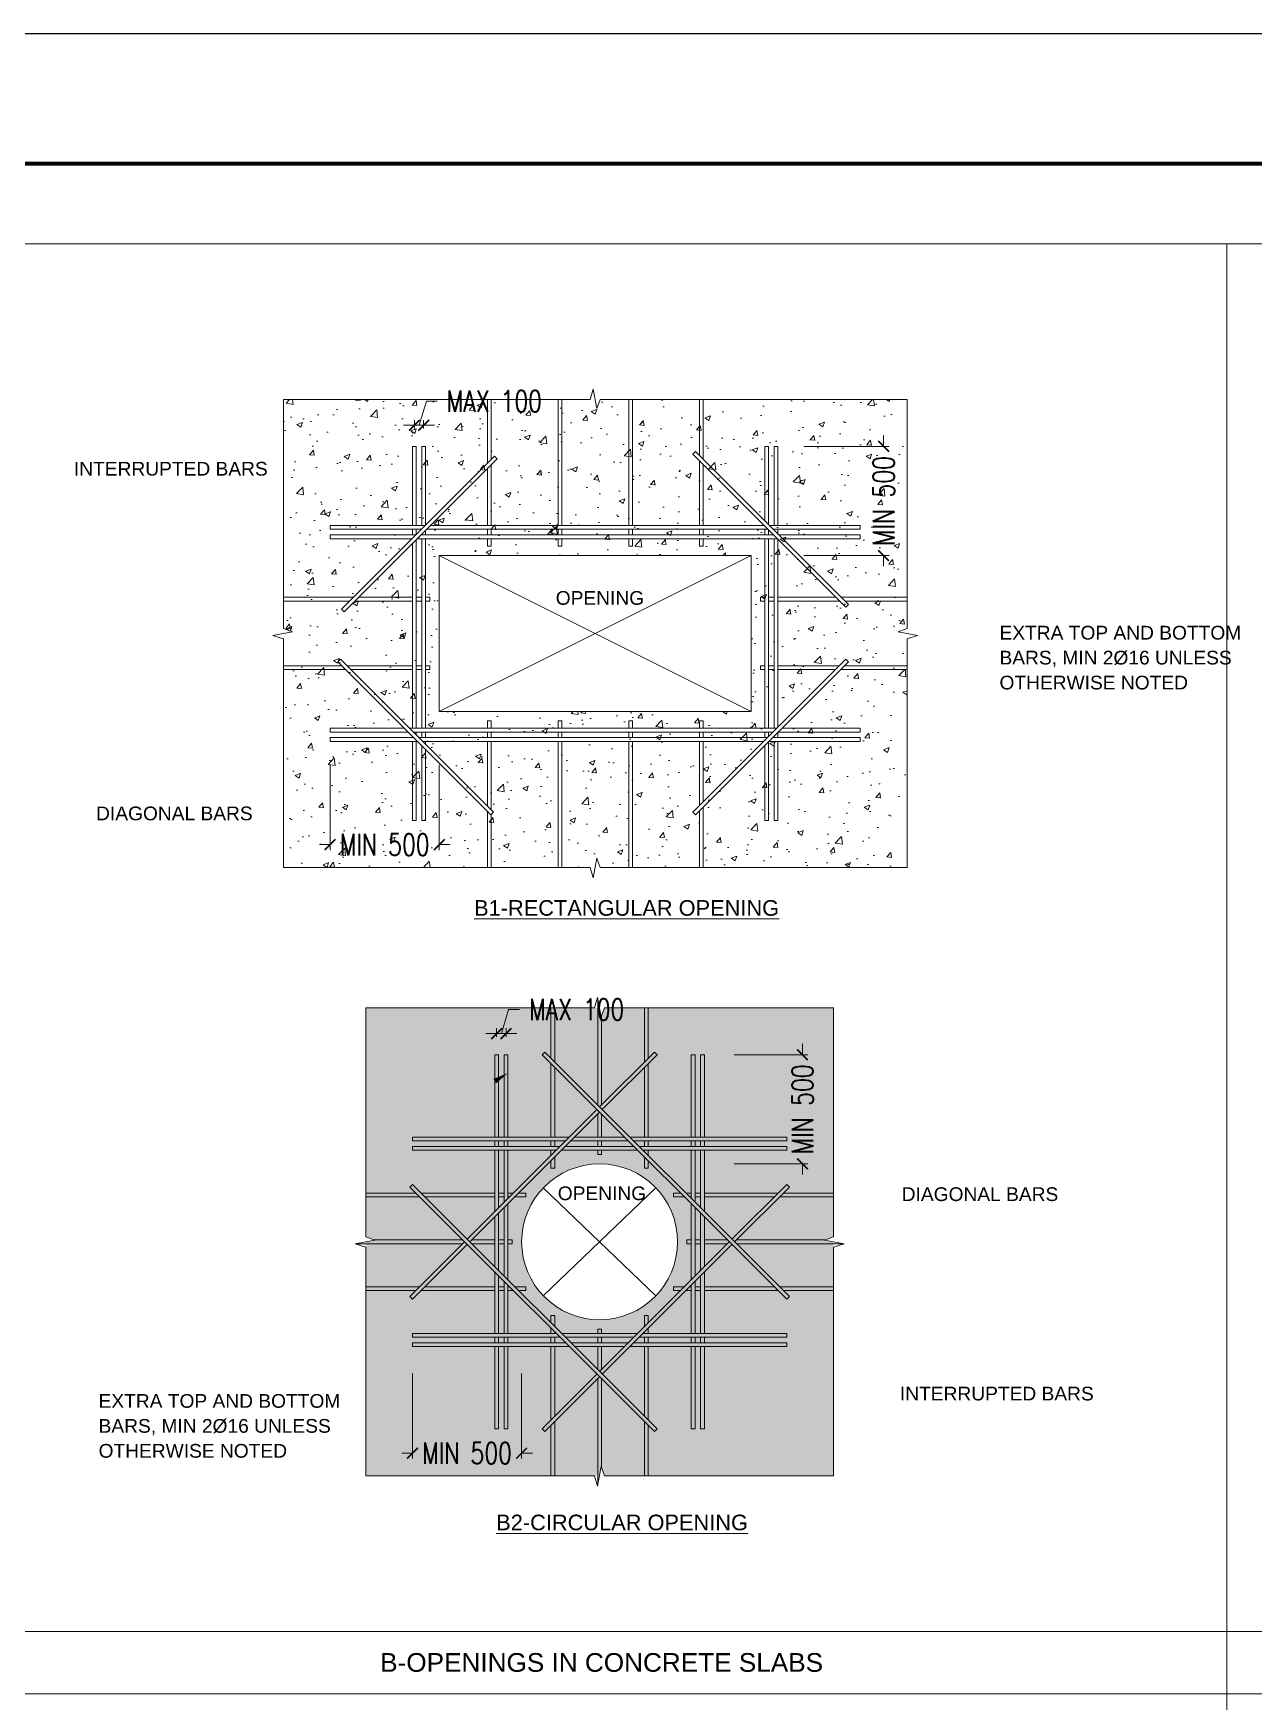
# Model space of a CAD drawing. Extents: x 166525 to 167198, y 178739 to 179747.
# Drawn here: x 167061.02 to 167072.35, y 179466.26 to 179481.76 of the extents above; entities that cross this region are included whole.
import ezdxf
from ezdxf.enums import TextEntityAlignment as Align

# ---------------------------------------------------------------- set-up
doc = ezdxf.new("R2010")
doc.units = 0
doc.header["$MEASUREMENT"] = 0
doc.layers.get('0').update_dxf_attribs({"linetype": 'CONTINUOUS'})
doc.layers.get('DEFPOINTS').update_dxf_attribs({"linetype": 'CONTINUOUS'})
doc.layers.add('BEAM', color=6, linetype='CONTINUOUS', lineweight=13)
for name, color, linetype in [('COVER', 7, 'CONTINUOUS'), ('MHATCH', 8, 'CONTINUOUS'), ('S-G-TEXT SUB TITLE', 2, 'CONTINUOUS')]:
    doc.layers.add(name, color=color, linetype=linetype)
doc.styles.add('ARIAL', font='arial.ttf')
doc.styles.add('DIM', font='simplex.shx', dxfattribs={"width": 0.75})
doc.dimstyles.new('MUTASIM', dxfattribs={"dimscale": 0.9995, "dimtxt": 0.2, "dimasz": 0.1, "dimexe": 0.05, "dimexo": 0.12, "dimgap": 0.05, "dimtad": 0, "dimzin": 0, "dimdsep": 46, "dimtxsty": 'DIM', "dimblk": 'ARCHTICK', "dimcen": 0.09, "dimclrd": 35, "dimclre": 33, "dimclrt": 256, "dimazin": 0, "dimtfac": 1, "dimtofl": 0, "dimtmove": 1, "dimatfit": 3, "dimfxl": 0.18, "dimtolj": 1, "dimtzin": 0, "dimlwd": 13, "dimlwe": 9, "dimarcsym": 0})

# ---------------------------------------------------------------- blocks, each defined once
blk = doc.blocks.new('_ARCHTICK')
at = {"color": 0, "linetype": 'ByBlock', "const_width": 0.15}
blk.add_lwpolyline([(-0.5, -0.5), (0.5, 0.5)], dxfattribs=at)
blk = doc.blocks.new('*D1361')
at = {"layer": 'BEAM', "color": 33, "lineweight": 9, "transparency": 16777216}
for p, q in [((167068.174, 179477.918), (167068.964, 179477.918)), ((167068.174, 179476.904), (167068.964, 179476.904))]:
    blk.add_line(p, q, dxfattribs=at)
at = {"layer": 'BEAM', "color": 35, "lineweight": 13, "transparency": 16777216}
for p, q in [((167068.914, 179477.918), (167068.914, 179478.018)), ((167068.914, 179476.904), (167068.914, 179476.804))]:
    blk.add_line(p, q, dxfattribs=at)
at = {"layer": 'DEFPOINTS', "color": 0, "transparency": 16777216}
for p in [(167068.054, 179477.918), (167068.914, 179477.918), (167068.054, 179476.904)]:
    blk.add_point(p, dxfattribs=at)
at = {"layer": 'BEAM', "color": 35, "lineweight": 13, "transparency": 16777216, "xscale": 0.09995000000000001, "yscale": 0.09995000000000001, "zscale": 0.09995000000000001}
for p, rotation in [((167068.914, 179477.918), 270), ((167068.914, 179476.904), 90)]:
    blk.add_blockref('_ARCHTICK', p, dxfattribs=dict(at, rotation=rotation))
at = {"layer": 'BEAM', "transparency": 16777216, "insert": (167068.914, 179477.411), "char_height": 0.1999, "attachment_point": 5, "rotation": 90, "style": 'DIM'}
blk.add_mtext('\\A1;MIN 500', dxfattribs=at)
blk = doc.blocks.new('*D1362')
at = {"layer": 'BEAM', "color": 33, "lineweight": 9, "transparency": 16777216}
for p, q in [((167063.772, 179474.959), (167063.772, 179474.168)), ((167064.786, 179474.959), (167064.786, 179474.168))]:
    blk.add_line(p, q, dxfattribs=at)
at = {"layer": 'BEAM', "color": 35, "lineweight": 13, "transparency": 16777216}
for p, q in [((167063.772, 179474.218), (167063.672, 179474.218)), ((167064.786, 179474.218), (167064.886, 179474.218))]:
    blk.add_line(p, q, dxfattribs=at)
at = {"layer": 'DEFPOINTS', "color": 0, "transparency": 16777216}
for p in [(167063.772, 179475.078), (167064.786, 179475.078), (167064.786, 179474.218)]:
    blk.add_point(p, dxfattribs=at)
at = {"layer": 'BEAM', "color": 35, "lineweight": 13, "transparency": 16777216, "xscale": 0.09995000000000001, "yscale": 0.09995000000000001, "zscale": 0.09995000000000001}
blk.add_blockref('_ARCHTICK', (167063.772, 179474.218), dxfattribs=at)
at = {"layer": 'BEAM', "color": 35, "lineweight": 13, "transparency": 16777216, "xscale": 0.09995000000000001, "yscale": 0.09995000000000001, "zscale": 0.09995000000000001, "rotation": 180}
blk.add_blockref('_ARCHTICK', (167064.786, 179474.218), dxfattribs=at)
at = {"layer": 'BEAM', "transparency": 16777216, "insert": (167064.279, 179474.218), "char_height": 0.1999, "attachment_point": 5, "style": 'DIM'}
blk.add_mtext('\\A1;MIN 500', dxfattribs=at)
blk = doc.blocks.new('*D1363')
at = {"layer": 'BEAM', "color": 35, "lineweight": 13, "transparency": 16777216}
for p, q in [((167064.598, 179478.114), (167064.666, 179478.338)), ((167064.666, 179478.338), (167064.765, 179478.338)), ((167064.555, 179478.114), (167064.455, 179478.114)), ((167064.641, 179478.114), (167064.555, 179478.114)), ((167064.641, 179478.114), (167064.741, 179478.114))]:
    blk.add_line(p, q, dxfattribs=at)
at = {"layer": 'BEAM', "color": 33, "lineweight": 9, "transparency": 16777216}
for p, q in [((167064.555, 179478.085), (167064.555, 179478.163)), ((167064.641, 179478.085), (167064.641, 179478.163))]:
    blk.add_line(p, q, dxfattribs=at)
at = {"layer": 'DEFPOINTS', "color": 0, "transparency": 16777216}
for p in [(167064.555, 179478.114), (167064.555, 179477.965), (167064.641, 179477.965)]:
    blk.add_point(p, dxfattribs=at)
at = {"layer": 'BEAM', "color": 35, "lineweight": 13, "transparency": 16777216, "xscale": 0.09995000000000001, "yscale": 0.09995000000000001, "zscale": 0.09995000000000001}
blk.add_blockref('_ARCHTICK', (167064.555, 179478.114), dxfattribs=at)
at = {"layer": 'BEAM', "color": 35, "lineweight": 13, "transparency": 16777216, "xscale": 0.09995000000000001, "yscale": 0.09995000000000001, "zscale": 0.09995000000000001, "rotation": 180}
blk.add_blockref('_ARCHTICK', (167064.641, 179478.114), dxfattribs=at)
at = {"layer": 'BEAM', "transparency": 16777216, "insert": (167065.297, 179478.338), "char_height": 0.1999, "attachment_point": 5, "style": 'DIM'}
blk.add_mtext('\\A1;MAX 100', dxfattribs=at)
blk = doc.blocks.new('*D1364')
at = {"layer": 'BEAM', "color": 35, "lineweight": 13, "transparency": 16777216}
for p, q in [((167068.16, 179472.266), (167068.16, 179472.366)), ((167068.16, 179471.252), (167068.16, 179471.152))]:
    blk.add_line(p, q, dxfattribs=at)
at = {"layer": 'BEAM', "color": 33, "lineweight": 9, "transparency": 16777216}
for p, q in [((167067.526, 179472.266), (167068.21, 179472.266)), ((167067.526, 179471.252), (167068.21, 179471.252))]:
    blk.add_line(p, q, dxfattribs=at)
at = {"layer": 'DEFPOINTS', "color": 0, "transparency": 16777216}
for p in [(167067.406, 179472.266), (167068.16, 179472.266), (167067.406, 179471.252)]:
    blk.add_point(p, dxfattribs=at)
at = {"layer": 'BEAM', "color": 35, "lineweight": 13, "transparency": 16777216, "xscale": 0.09995000000000001, "yscale": 0.09995000000000001, "zscale": 0.09995000000000001}
for p, rotation in [((167068.16, 179472.266), 270), ((167068.16, 179471.252), 90)]:
    blk.add_blockref('_ARCHTICK', p, dxfattribs=dict(at, rotation=rotation))
at = {"layer": 'BEAM', "transparency": 16777216, "insert": (167068.16, 179471.759), "char_height": 0.1999, "attachment_point": 5, "rotation": 90, "style": 'DIM'}
blk.add_mtext('\\A1;MIN 500', dxfattribs=at)
blk = doc.blocks.new('*D1365')
at = {"layer": 'BEAM', "color": 33, "lineweight": 9, "transparency": 16777216}
for p, q in [((167064.537, 179469.304), (167064.537, 179468.514)), ((167065.551, 179469.304), (167065.551, 179468.514))]:
    blk.add_line(p, q, dxfattribs=at)
at = {"layer": 'BEAM', "color": 35, "lineweight": 13, "transparency": 16777216}
for p, q in [((167064.537, 179468.564), (167064.437, 179468.564)), ((167065.551, 179468.564), (167065.651, 179468.564))]:
    blk.add_line(p, q, dxfattribs=at)
at = {"layer": 'DEFPOINTS', "color": 0, "transparency": 16777216}
for p in [(167064.537, 179469.424), (167065.551, 179469.424), (167065.551, 179468.564)]:
    blk.add_point(p, dxfattribs=at)
at = {"layer": 'BEAM', "color": 35, "lineweight": 13, "transparency": 16777216, "xscale": 0.09995000000000001, "yscale": 0.09995000000000001, "zscale": 0.09995000000000001}
blk.add_blockref('_ARCHTICK', (167064.537, 179468.564), dxfattribs=at)
at = {"layer": 'BEAM', "color": 35, "lineweight": 13, "transparency": 16777216, "xscale": 0.09995000000000001, "yscale": 0.09995000000000001, "zscale": 0.09995000000000001, "rotation": 180}
blk.add_blockref('_ARCHTICK', (167065.551, 179468.564), dxfattribs=at)
at = {"layer": 'BEAM', "transparency": 16777216, "insert": (167065.044, 179468.564), "char_height": 0.1999, "attachment_point": 5, "style": 'DIM'}
blk.add_mtext('\\A1;MIN 500', dxfattribs=at)
blk = doc.blocks.new('*D1366')
at = {"layer": 'BEAM', "color": 35, "lineweight": 13, "transparency": 16777216}
for p, q in [((167065.363, 179472.462), (167065.43, 179472.687)), ((167065.43, 179472.687), (167065.53, 179472.687)), ((167065.319, 179472.462), (167065.219, 179472.462)), ((167065.406, 179472.462), (167065.319, 179472.462)), ((167065.406, 179472.462), (167065.506, 179472.462))]:
    blk.add_line(p, q, dxfattribs=at)
at = {"layer": 'BEAM', "color": 33, "lineweight": 9, "transparency": 16777216}
for p, q in [((167065.319, 179472.433), (167065.319, 179472.512)), ((167065.406, 179472.433), (167065.406, 179472.512))]:
    blk.add_line(p, q, dxfattribs=at)
at = {"layer": 'DEFPOINTS', "color": 0, "transparency": 16777216}
for p in [(167065.319, 179472.462), (167065.319, 179472.313), (167065.406, 179472.313)]:
    blk.add_point(p, dxfattribs=at)
at = {"layer": 'BEAM', "color": 35, "lineweight": 13, "transparency": 16777216, "xscale": 0.09995000000000001, "yscale": 0.09995000000000001, "zscale": 0.09995000000000001}
blk.add_blockref('_ARCHTICK', (167065.319, 179472.462), dxfattribs=at)
at = {"layer": 'BEAM', "color": 35, "lineweight": 13, "transparency": 16777216, "xscale": 0.09995000000000001, "yscale": 0.09995000000000001, "zscale": 0.09995000000000001, "rotation": 180}
blk.add_blockref('_ARCHTICK', (167065.406, 179472.462), dxfattribs=at)
at = {"layer": 'BEAM', "transparency": 16777216, "insert": (167066.062, 179472.687), "char_height": 0.1999, "attachment_point": 5, "style": 'DIM'}
blk.add_mtext('\\A1;MAX 100', dxfattribs=at)
blk = doc.blocks.new('SUBTITLE')
at = {"lineweight": 0}
for tag, p in [('%%USUBTITLE', (13935941.075, 8347529.818)), ('20', (13935941.075, 8347529.418))]:
    blk.add_attdef(tag, p, '', height=0.2, dxfattribs=at)

msp = doc.modelspace()

# ---------------------------------------------------------------- hatches: boundary and pattern name
at = {"layer": 'BEAM'}
h = msp.add_hatch(dxfattribs=at)
h.set_pattern_fill('AR-CONC', color=0, scale=0.002897, style=0)
h.set_pattern_definition([(50, (166948.31666, 179505.89545), (0.527809, -0.0461773), [0.05519, -0.6070894]), (355, (166948.31666, 179505.89545), (-0.1021023, 0.553512), [0.044152, -0.4856715]), (100.451, (166948.36065, 179505.8916), (0.4257086, 0.5073323), [0.0469042, -0.5159463]), (46.1842, (166948.31666, 179506.0426), (0.7853458, -0.1218012), [0.082785, -0.910634]), (96.6356, (166948.3821, 179506.0325), (0.687786, 0.716819), [0.0703563, -0.7739195]), (351.184, (166948.3167, 179506.0426), (0.687787, 0.716818), [0.066228, -0.7285073]), (21, (166948.39025, 179506.00583), (0.439245, -0.2962745), [0.05519, -0.6070894]), (326, (166948.39025, 179506.00583), (0.1790473, 0.5336128), [0.044152, -0.4856715]), (71.4514, (166948.42685, 179505.98114), (0.618291, 0.2373395), [0.0469042, -0.5159463]), (37.5, (166948.31666, 179505.89545), (0.00894802, 0.24496525), [0, -0.4797846, 0, -0.4930302, 0, -0.4875112]), (7.5, (166948.31666, 179505.89545), (0.1935839, 0.29023415), [0, -0.2811008, 0, -0.4687466, 0, -0.18580615]), (327.5, (166948.15256, 179505.89545), (0.39282087, -0.0165968), [0, -0.1839665, 0, -0.5739754, 0, -0.76162126]), (317.5, (166948.07898, 179505.89545), (0.4291465, 0.0736633), [0, -0.2391564, 0, -0.3811786, 0, -0.5408615])])
h.paths.add_polyline_path([(167069.13201, 179476.17947), (167069.04797, 179476.19535), (167069.13201, 179476.22516), (167069.13201, 179478.35269), (167066.28047, 179478.35269), (167066.25066, 179478.26864), (167066.23479, 179478.35269), (167063.33779, 179478.35269), (167063.33779, 179476.22516), (167063.42184, 179476.19535), (167063.33779, 179476.17947), (167063.33779, 179474.00703), (167066.23479, 179474.00703), (167066.25066, 179474.09107), (167066.28047, 179474.00703), (167069.13201, 179474.00703)])
h.paths.add_polyline_path([(167067.68346, 179475.45558), (167064.78635, 179475.45558), (167064.78635, 179476.90414), (167067.68346, 179476.90414)], flags=16)
h.paths.add_polyline_path([(167065.83497, 179476.41101), (167066.72219, 179476.41101), (167066.72219, 179476.60887), (167065.83497, 179476.60887)], flags=8)
h = msp.add_hatch(dxfattribs=at)
h.set_pattern_fill('AR-CONC', color=0, scale=0.002897, style=0)
h.set_pattern_definition([(50, (166937.93836, 179500.2437), (0.527809, -0.0461773), [0.05519, -0.6070894]), (355, (166937.93836, 179500.2437), (-0.1021023, 0.5535121), [0.044152, -0.4856715]), (100.451, (166937.98234, 179500.23987), (0.4257086, 0.5073323), [0.0469042, -0.5159463]), (46.1842, (166937.93836, 179500.3909), (0.7853458, -0.1218012), [0.082785, -0.910634]), (96.6356, (166938.0038, 179500.38074), (0.687786, 0.716819), [0.0703563, -0.7739195]), (351.184, (166937.93836, 179500.3909), (0.6877873, 0.716818), [0.066228, -0.7285073]), (21, (166938.01194, 179500.3541), (0.439245, -0.2962745), [0.05519, -0.6070894]), (326, (166938.01194, 179500.3541), (0.1790473, 0.5336128), [0.044152, -0.4856715]), (71.4514, (166938.04855, 179500.3294), (0.618291, 0.2373395), [0.0469042, -0.5159463]), (37.5, (166937.93836, 179500.24372), (0.00894802, 0.24496525), [0, -0.4797846, 0, -0.4930302, 0, -0.4875112]), (7.5, (166937.93836, 179500.24372), (0.1935839, 0.29023415), [0, -0.2811008, 0, -0.4687466, 0, -0.18580615]), (327.5, (166937.77426, 179500.24372), (0.39282087, -0.0165968), [0, -0.1839665, 0, -0.57397544, 0, -0.76162126]), (317.5, (166937.70067, 179500.24372), (0.4291465, 0.07366334), [0, -0.2391564, 0, -0.3811786, 0, -0.5408615])])
h.paths.add_polyline_path([(167064.10255, 179472.70096), (167064.10255, 179470.57343), (167064.1866, 179470.54361), (167064.10255, 179470.52774), (167064.10255, 179468.35529), (167066.27527, 179468.35529), (167066.29114, 179468.43934), (167066.32096, 179468.35529), (167068.44822, 179468.35529), (167068.44822, 179470.52774), (167068.36417, 179470.54361), (167068.44822, 179470.57343), (167068.44822, 179472.70096), (167066.32096, 179472.70096), (167066.29114, 179472.61691), (167066.27527, 179472.70096)])
h.paths.add_polyline_path([(167066.99966, 179470.52813, -1), (167065.55111, 179470.52813, -1)], flags=16)
h.paths.add_polyline_path([(167071.41888, 179465.62126), (167071.41888, 179477.89754), (167075.27494, 179477.89754), (167075.27494, 179465.62126)], flags=9)
h.paths.add_polyline_path([(167058.90597, 179465.30558), (167071.18226, 179465.30558), (167071.18226, 179461.44952), (167058.90597, 179461.44952)], flags=9)
h.paths.add_polyline_path([(167058.72198, 179476.98795), (167072.00361, 179476.98795), (167072.00361, 179473.13189), (167058.72198, 179473.13189)], flags=9)
h.paths.add_polyline_path([(167065.8536, 179470.87995), (167066.74082, 179470.87995), (167066.74082, 179471.07782), (167065.8536, 179471.07782)], flags=8)

# ---------------------------------------------------------------- linework, layer by layer
at = {"layer": 'BEAM', "color": 0}
for p, q in [((167072.10289, 179479.79994), (167072.10289, 179441.5798)), ((167064.78635, 179476.90414), (167067.68346, 179475.45558)), ((167067.68346, 179476.90414), (167064.78635, 179475.45558)), ((167066.258, 179471.79923), (167066.258, 179472.79236)), ((167065.82344, 179472.2338), (167065.82344, 179472.70096)), ((167065.8582, 179472.19903), (167065.8582, 179472.70096)), ((167066.29277, 179471.79923), (167066.29277, 179472.62149)), ((167066.69257, 179472.19903), (167066.69257, 179472.70096)), ((167066.72734, 179472.2338), (167066.72734, 179472.70096)), ((167065.82344, 179471.50156), (167065.82344, 179472.18463)), ((167065.8582, 179471.50156), (167065.8582, 179472.14987)), ((167066.69257, 179471.50156), (167066.69257, 179472.14987)), ((167066.72734, 179471.50156), (167066.72734, 179472.18463)), ((167066.2508, 179471.75727), (167065.04625, 179470.55271)), ((167066.27539, 179471.73268), (167065.07083, 179470.52813)), ((167066.258, 179471.50156), (167066.258, 179471.7153)), ((167066.29277, 179471.50156), (167066.29277, 179471.7153)), ((167065.30196, 179471.46679), (167065.30196, 179471.41464)), ((167065.30196, 179471.37988), (167065.30196, 179470.80842)), ((167065.33672, 179471.46679), (167065.33672, 179471.41464)), ((167065.33672, 179471.37988), (167065.33672, 179470.84319)), ((167065.38887, 179471.46679), (167065.38887, 179471.41464)), ((167065.38887, 179471.37988), (167065.38887, 179470.89533)), ((167065.42364, 179471.46679), (167065.42364, 179471.41464)), ((167065.42364, 179471.37988), (167065.42364, 179470.9301)), ((167065.82344, 179471.41464), (167065.82344, 179471.46679)), ((167065.82344, 179471.3299), (167065.82344, 179471.37988)), ((167065.8582, 179471.41464), (167065.8582, 179471.46679)), ((167065.8582, 179471.36467), (167065.8582, 179471.37988)), ((167066.62819, 179471.37988), (167065.92258, 179471.37988)), ((167066.59343, 179471.41464), (167065.95735, 179471.41464)), ((167066.54128, 179471.46679), (167066.00949, 179471.46679)), ((167066.50651, 179471.50156), (167066.04426, 179471.50156)), ((167066.258, 179471.41464), (167066.258, 179471.46679)), ((167066.29277, 179471.41464), (167066.29277, 179471.46679)), ((167066.69257, 179471.41464), (167066.69257, 179471.46679)), ((167066.69257, 179471.36467), (167066.69257, 179471.37988)), ((167066.72734, 179471.41464), (167066.72734, 179471.46679)), ((167066.72734, 179471.3299), (167066.72734, 179471.37988)), ((167067.12714, 179471.41464), (167067.12714, 179471.46679)), ((167067.12714, 179470.9301), (167067.12714, 179471.37988)), ((167067.1619, 179471.41464), (167067.1619, 179471.46679)), ((167067.1619, 179470.89533), (167067.1619, 179471.37988)), ((167067.21405, 179471.41464), (167067.21405, 179471.46679)), ((167067.21405, 179470.84319), (167067.21405, 179471.37988)), ((167067.24882, 179471.41464), (167067.24882, 179471.46679)), ((167067.24882, 179470.80842), (167067.24882, 179471.37988)), ((167064.56971, 179470.98008), (167064.10255, 179470.98008)), ((167064.60448, 179470.94531), (167064.10255, 179470.94531)), ((167065.30196, 179470.98008), (167064.61888, 179470.98008)), ((167065.30196, 179470.94531), (167064.65365, 179470.94531)), ((167065.38887, 179470.98008), (167065.33672, 179470.98008)), ((167065.38887, 179470.94531), (167065.33672, 179470.94531)), ((167065.47361, 179470.98008), (167065.42364, 179470.98008)), ((167065.43885, 179470.94531), (167065.42364, 179470.94531)), ((167066.7989, 179470.02761), (167065.75187, 179471.02864)), ((167065.75187, 179470.02761), (167066.7989, 179471.02864)), ((167067.07716, 179470.98008), (167067.12714, 179470.98008)), ((167067.11193, 179470.94531), (167067.12714, 179470.94531)), ((167067.1619, 179470.98008), (167067.21405, 179470.98008)), ((167067.1619, 179470.94531), (167067.21405, 179470.94531)), ((167067.24882, 179470.98008), (167067.93189, 179470.98008)), ((167067.24882, 179470.94531), (167067.89713, 179470.94531)), ((167067.94629, 179470.94531), (167068.44822, 179470.94531)), ((167067.98106, 179470.98008), (167068.44822, 179470.98008)), ((167065.30196, 179470.75926), (167065.30196, 179470.297)), ((167065.33672, 179470.79402), (167065.33672, 179470.26223)), ((167065.38887, 179470.84617), (167065.38887, 179470.21009)), ((167065.42364, 179470.88093), (167065.42364, 179470.17532)), ((167067.12714, 179470.17532), (167067.12714, 179470.88093)), ((167067.1619, 179470.21009), (167067.1619, 179470.84617)), ((167067.21405, 179470.26223), (167067.21405, 179470.79402)), ((167067.24882, 179470.297), (167067.24882, 179470.75926)), ((167065.00428, 179470.51074), (167064.01116, 179470.51074)), ((167065.00428, 179470.54551), (167064.18202, 179470.54551)), ((167065.30196, 179470.54551), (167065.08821, 179470.54551)), ((167065.30196, 179470.51074), (167065.08821, 179470.51074)), ((167065.38887, 179470.54551), (167065.33672, 179470.54551)), ((167065.38887, 179470.51074), (167065.33672, 179470.51074)), ((167066.29997, 179469.29899), (167067.50453, 179470.50354)), ((167067.1619, 179470.54551), (167067.21405, 179470.54551)), ((167067.1619, 179470.51074), (167067.21405, 179470.51074)), ((167067.24882, 179470.54551), (167067.46256, 179470.54551)), ((167067.24882, 179470.51074), (167067.46256, 179470.51074)), ((167067.54649, 179470.54551), (167068.36875, 179470.54551)), ((167067.54649, 179470.51074), (167068.53961, 179470.51074)), ((167065.30196, 179470.24783), (167065.30196, 179469.67638)), ((167065.33672, 179470.21307), (167065.33672, 179469.67638)), ((167065.38887, 179470.16092), (167065.38887, 179469.67638)), ((167065.42364, 179470.12615), (167065.42364, 179469.67638)), ((167067.12714, 179469.67638), (167067.12714, 179470.12615)), ((167067.1619, 179469.67638), (167067.1619, 179470.16092)), ((167067.21405, 179469.67638), (167067.21405, 179470.21307)), ((167067.24882, 179469.67638), (167067.24882, 179470.24783)), ((167064.60448, 179470.11094), (167064.10255, 179470.11094)), ((167064.56971, 179470.07618), (167064.10255, 179470.07618)), ((167065.30196, 179470.07618), (167064.61888, 179470.07618)), ((167065.30196, 179470.11094), (167064.65365, 179470.11094)), ((167065.38887, 179470.11094), (167065.33672, 179470.11094)), ((167065.38887, 179470.07618), (167065.33672, 179470.07618)), ((167065.43885, 179470.11094), (167065.42364, 179470.11094)), ((167065.47361, 179470.07618), (167065.42364, 179470.07618)), ((167067.07716, 179470.07618), (167067.12714, 179470.07618)), ((167067.11193, 179470.11094), (167067.12714, 179470.11094)), ((167067.1619, 179470.11094), (167067.21405, 179470.11094)), ((167067.1619, 179470.07618), (167067.21405, 179470.07618)), ((167067.24882, 179470.11094), (167067.89713, 179470.11094)), ((167067.24882, 179470.07618), (167067.93189, 179470.07618)), ((167067.94629, 179470.11094), (167068.44822, 179470.11094)), ((167067.98106, 179470.07618), (167068.44822, 179470.07618)), ((167065.82344, 179469.67638), (167065.82344, 179469.72635)), ((167065.8582, 179469.67638), (167065.8582, 179469.69159)), ((167065.92258, 179469.67638), (167066.62819, 179469.67638)), ((167066.69257, 179469.67638), (167066.69257, 179469.69159)), ((167066.72734, 179469.67638), (167066.72734, 179469.72635)), ((167065.30196, 179469.64161), (167065.30196, 179469.58946)), ((167065.33672, 179469.64161), (167065.33672, 179469.58946)), ((167065.38887, 179469.64161), (167065.38887, 179469.58946)), ((167065.42364, 179469.64161), (167065.42364, 179469.58946)), ((167065.82344, 179469.58946), (167065.82344, 179469.64161)), ((167065.82344, 179468.87162), (167065.82344, 179469.5547)), ((167065.8582, 179469.58946), (167065.8582, 179469.64161)), ((167065.8582, 179468.90639), (167065.8582, 179469.5547)), ((167065.95735, 179469.64161), (167066.59343, 179469.64161)), ((167066.00949, 179469.58946), (167066.54128, 179469.58946)), ((167066.04426, 179469.5547), (167066.50651, 179469.5547)), ((167066.258, 179469.58946), (167066.258, 179469.64161)), ((167066.258, 179469.34095), (167066.258, 179469.5547)), ((167066.29277, 179469.58946), (167066.29277, 179469.64161)), ((167066.29277, 179469.34095), (167066.29277, 179469.5547)), ((167066.69257, 179469.58946), (167066.69257, 179469.64161)), ((167066.69257, 179468.90639), (167066.69257, 179469.5547)), ((167066.72734, 179469.58946), (167066.72734, 179469.64161)), ((167066.72734, 179468.87162), (167066.72734, 179469.5547)), ((167067.12714, 179469.58946), (167067.12714, 179469.64161)), ((167067.1619, 179469.58946), (167067.1619, 179469.64161)), ((167067.21405, 179469.58946), (167067.21405, 179469.64161)), ((167067.24882, 179469.58946), (167067.24882, 179469.64161)), ((167066.258, 179468.2639), (167066.258, 179469.25702)), ((167066.29277, 179468.43476), (167066.29277, 179469.25702)), ((167065.82344, 179468.35529), (167065.82344, 179468.82246)), ((167065.8582, 179468.35529), (167065.8582, 179468.85722)), ((167066.69257, 179468.35529), (167066.69257, 179468.85722)), ((167066.72734, 179468.35529), (167066.72734, 179468.82246)), ((167096.10888, 179466.90822), (167046.51154, 179466.90822)), ((167096.10888, 179466.3288), (167046.51154, 179466.3288))]:
    msp.add_line(p, q, dxfattribs=at)
for points in [[(167096.10888, 179479.79994), (167046.51154, 179479.79994), (167046.51154, 179441.5798), (167096.10888, 179441.5798)], [(167068.58849, 179476.44917), (167067.16686, 179477.87079), (167067.14228, 179477.84621), (167068.5639, 179476.42459)], [(167063.87786, 179476.40631), (167065.29948, 179477.82793), (167065.32406, 179477.80335), (167063.90244, 179476.38172)], [(167064.78635, 179475.45558), (167067.68346, 179475.45558), (167067.68346, 179476.90414), (167064.78635, 179476.90414)], [(167065.26438, 179474.49574), (167063.84276, 179475.91736), (167063.86734, 179475.94194), (167065.28896, 179474.52032)], [(167067.14228, 179474.52032), (167067.16686, 179474.49574), (167068.58849, 179475.91736), (167068.5639, 179475.94194)], [(167068.03824, 179470.019), (167065.76626, 179472.29098), (167065.74168, 179472.26639), (167068.01365, 179469.99442)], [(167066.78451, 179468.76528), (167064.51254, 179471.03725), (167064.53712, 179471.06184), (167066.8091, 179468.78986)]]:
    msp.add_lwpolyline(points, close=True, dxfattribs=at)
for points in [[(167063.33779, 179478.35269), (167063.33779, 179476.22516), (167063.42184, 179476.19535), (167063.23974, 179476.16095), (167063.33779, 179476.13113), (167063.33779, 179474.00703), (167066.18645, 179474.00703), (167066.21626, 179473.90897), (167066.25066, 179474.09107), (167066.28047, 179474.00703), (167069.13201, 179474.00703), (167069.13201, 179476.13113), (167069.23007, 179476.16095), (167069.04797, 179476.19535), (167069.13201, 179476.22516), (167069.13201, 179478.35269), (167066.28047, 179478.35269), (167066.25066, 179478.26864), (167066.21626, 179478.45075), (167066.18645, 179478.35269), (167063.33779, 179478.35269)], [(167065.2325, 179478.35269), (167065.2325, 179477.76095)], [(167065.26727, 179478.35269), (167065.26727, 179477.79572)], [(167065.88899, 179478.35269), (167065.88899, 179477.18226)], [(167065.92375, 179478.35269), (167065.92375, 179477.18226)], [(167066.54605, 179478.35269), (167066.54605, 179477.18226)], [(167066.58082, 179478.35269), (167066.58082, 179477.18226)], [(167067.20254, 179478.35269), (167067.20254, 179477.83512)], [(167067.2373, 179478.35269), (167067.2373, 179477.80035)], [(167064.57196, 179477.18226), (167064.57196, 179477.91813), (167064.5372, 179477.91813), (167064.5372, 179477.18226)], [(167064.62411, 179477.18226), (167064.62411, 179477.91813), (167064.65888, 179477.91813), (167064.65888, 179477.18733)], [(167067.8457, 179477.19196), (167067.8457, 179477.91813), (167067.81093, 179477.91813), (167067.81093, 179477.22673)], [(167067.93261, 179477.18226), (167067.93261, 179477.91813), (167067.89784, 179477.91813), (167067.89784, 179477.18226)], [(167065.26727, 179477.74655), (167065.26727, 179477.18226)], [(167067.20254, 179477.78595), (167067.20254, 179477.18226)], [(167067.2373, 179477.75119), (167067.2373, 179477.18226)], [(167065.2325, 179477.71179), (167065.2325, 179477.18226)], [(167064.65381, 179477.18226), (167063.77236, 179477.18226), (167063.77236, 179477.14749), (167064.61904, 179477.14749)], [(167064.5669, 179477.09535), (167063.77236, 179477.09535), (167063.77236, 179477.06058), (167064.53213, 179477.06058)], [(167064.5372, 179477.14749), (167064.5372, 179477.09535)], [(167064.57196, 179477.14749), (167064.57196, 179477.10041)], [(167064.61606, 179477.09535), (167067.89314, 179477.09535)], [(167064.62411, 179477.10339), (167064.62411, 179477.09535)], [(167064.65888, 179477.13816), (167064.65888, 179477.09535)], [(167064.66821, 179477.14749), (167067.841, 179477.14749)], [(167064.70297, 179477.18226), (167067.80623, 179477.18226)], [(167065.2325, 179477.14749), (167065.2325, 179477.09535)], [(167065.26727, 179477.14749), (167065.26727, 179477.09535)], [(167065.88899, 179477.14749), (167065.88899, 179477.09535)], [(167065.92375, 179477.14749), (167065.92375, 179477.09535)], [(167066.54605, 179477.14749), (167066.54605, 179477.09535)], [(167066.58082, 179477.14749), (167066.58082, 179477.09535)], [(167067.20254, 179477.14749), (167067.20254, 179477.09535)], [(167067.2373, 179477.14749), (167067.2373, 179477.09535)], [(167067.81093, 179477.14749), (167067.81093, 179477.09535)], [(167067.8457, 179477.14279), (167067.8457, 179477.09535)], [(167067.8554, 179477.18226), (167068.69745, 179477.18226), (167068.69745, 179477.14749), (167067.89016, 179477.14749)], [(167067.89784, 179477.14749), (167067.89784, 179477.13981)], [(167067.93261, 179477.14749), (167067.93261, 179477.10505)], [(167067.94231, 179477.09535), (167068.69745, 179477.09535), (167068.69745, 179477.06058), (167067.97708, 179477.06058)], [(167064.5372, 179477.01648), (167064.5372, 179475.29914)], [(167064.57196, 179477.05125), (167064.57196, 179475.29914)], [(167064.5813, 179477.06058), (167067.92791, 179477.06058)], [(167064.62411, 179477.06058), (167064.62411, 179475.29914)], [(167064.65888, 179477.06058), (167064.65888, 179475.29914)], [(167065.2325, 179477.06058), (167065.2325, 179476.99105), (167065.26727, 179476.99105), (167065.26727, 179477.06058)], [(167065.92375, 179477.06058), (167065.92375, 179476.99105), (167065.88899, 179476.99105), (167065.88899, 179477.06058)], [(167066.58082, 179477.06058), (167066.58082, 179476.99105), (167066.54605, 179476.99105), (167066.54605, 179477.06058)], [(167067.2373, 179477.06058), (167067.2373, 179476.99105), (167067.20254, 179476.99105), (167067.20254, 179477.06058)], [(167067.81093, 179477.06058), (167067.81093, 179475.29914)], [(167067.8457, 179477.06058), (167067.8457, 179475.29914)], [(167067.89784, 179477.06058), (167067.89784, 179475.29914)], [(167067.93261, 179477.05588), (167067.93261, 179475.31065)], [(167063.33779, 179476.51592), (167063.98747, 179476.51592)], [(167063.33779, 179476.48116), (167063.95271, 179476.48116)], [(167064.00187, 179476.48116), (167064.5372, 179476.48116)], [(167064.03664, 179476.51592), (167064.5372, 179476.51592)], [(167064.57196, 179476.51592), (167064.62411, 179476.51592)], [(167064.57196, 179476.48116), (167064.62411, 179476.48116)], [(167064.65888, 179476.51592), (167064.69944, 179476.51592), (167064.69944, 179476.48116), (167064.65888, 179476.48116)], [(167067.81093, 179476.51592), (167067.77037, 179476.51592), (167067.77037, 179476.48116), (167067.81093, 179476.48116)], [(167067.8457, 179476.51592), (167067.89784, 179476.51592)], [(167067.8457, 179476.48116), (167067.89784, 179476.48116)], [(167067.93261, 179476.51592), (167068.47257, 179476.51592)], [(167067.93261, 179476.48116), (167068.50733, 179476.48116)], [(167068.52173, 179476.51592), (167069.13201, 179476.51592)], [(167068.5565, 179476.48116), (167069.13201, 179476.48116)], [(167063.33779, 179475.87856), (167063.88155, 179475.87856)], [(167063.93072, 179475.87856), (167064.5372, 179475.87856)], [(167064.57196, 179475.87856), (167064.62411, 179475.87856)], [(167064.65888, 179475.87856), (167064.69944, 179475.87856), (167064.69944, 179475.84379), (167064.65888, 179475.84379)], [(167067.81093, 179475.84379), (167067.77037, 179475.84379), (167067.77037, 179475.87856), (167067.81093, 179475.87856)], [(167067.8457, 179475.87856), (167067.89784, 179475.87856)], [(167067.93261, 179475.87856), (167068.50052, 179475.87856)], [(167068.54969, 179475.87856), (167069.13201, 179475.87856)], [(167063.33779, 179475.84379), (167063.91632, 179475.84379)], [(167063.96549, 179475.84379), (167064.5372, 179475.84379)], [(167064.57196, 179475.84379), (167064.62411, 179475.84379)], [(167067.8457, 179475.84379), (167067.89784, 179475.84379)], [(167067.93261, 179475.84379), (167068.46576, 179475.84379)], [(167068.51492, 179475.84379), (167069.13201, 179475.84379)], [(167064.49574, 179475.26437), (167063.77236, 179475.26437), (167063.77236, 179475.29914), (167064.46098, 179475.29914)], [(167064.51014, 179475.29914), (167067.9211, 179475.29914)], [(167064.54491, 179475.26437), (167067.88633, 179475.26437)], [(167064.57196, 179475.26437), (167064.57196, 179475.23732)], [(167064.62411, 179475.26437), (167064.62411, 179475.21222)], [(167064.65888, 179475.26437), (167064.65888, 179475.21222)], [(167065.2325, 179475.29914), (167065.2325, 179475.36867), (167065.26727, 179475.36867), (167065.26727, 179475.29914)], [(167065.2325, 179475.26437), (167065.2325, 179475.21222)], [(167065.26727, 179475.26437), (167065.26727, 179475.21222)], [(167065.88899, 179475.29914), (167065.88899, 179475.36867), (167065.92375, 179475.36867), (167065.92375, 179475.29914)], [(167065.88899, 179475.26437), (167065.88899, 179475.21222)], [(167065.92375, 179475.26437), (167065.92375, 179475.21222)], [(167066.54605, 179475.29914), (167066.54605, 179475.36867), (167066.58082, 179475.36867), (167066.58082, 179475.29914)], [(167066.54605, 179475.26437), (167066.54605, 179475.21222)], [(167066.58082, 179475.26437), (167066.58082, 179475.21222)], [(167067.2373, 179475.29914), (167067.2373, 179475.36867), (167067.20254, 179475.36867), (167067.20254, 179475.29914)], [(167067.20254, 179475.26437), (167067.20254, 179475.21222)], [(167067.2373, 179475.26437), (167067.2373, 179475.21222)], [(167067.81093, 179475.26437), (167067.81093, 179475.21222)], [(167067.8457, 179475.26437), (167067.8457, 179475.22374)], [(167067.93261, 179475.26148), (167067.93261, 179475.21222)], [(167067.97026, 179475.29914), (167068.69745, 179475.29914), (167068.69745, 179475.26437), (167067.9355, 179475.26437)], [(167064.58266, 179475.17746), (167063.77236, 179475.17746), (167063.77236, 179475.21222), (167064.54789, 179475.21222)], [(167064.5372, 179475.22292), (167064.5372, 179475.21222)], [(167064.57196, 179475.17746), (167064.57196, 179474.44159), (167064.5372, 179474.44159), (167064.5372, 179475.17746)], [(167064.59706, 179475.21222), (167067.83419, 179475.21222)], [(167064.65888, 179475.10124), (167064.65888, 179474.44159), (167064.62411, 179474.44159), (167064.62411, 179475.136)], [(167064.63182, 179475.17746), (167067.79942, 179475.17746)], [(167064.65888, 179475.17746), (167064.65888, 179475.15041)], [(167065.2325, 179475.17746), (167065.2325, 179474.57678)], [(167065.26727, 179475.17746), (167065.26727, 179474.54201)], [(167065.88899, 179475.17746), (167065.88899, 179474.00703)], [(167065.92375, 179475.17746), (167065.92375, 179474.00703)], [(167066.54605, 179475.17746), (167066.54605, 179474.00703)], [(167066.58082, 179475.17746), (167066.58082, 179474.00703)], [(167067.20254, 179475.17746), (167067.20254, 179474.58058)], [(167067.2373, 179475.17746), (167067.2373, 179474.61534)], [(167067.8457, 179475.17457), (167067.8457, 179474.44159), (167067.81093, 179474.44159), (167067.81093, 179475.1398)], [(167067.88335, 179475.21222), (167068.69745, 179475.21222), (167068.69745, 179475.17746), (167067.84859, 179475.17746)], [(167067.89784, 179475.22672), (167067.89784, 179475.21222)], [(167067.93261, 179475.17746), (167067.93261, 179474.44159), (167067.89784, 179474.44159), (167067.89784, 179475.17746)], [(167065.2325, 179474.52761), (167065.2325, 179474.00703)], [(167065.26727, 179474.49863), (167065.26727, 179474.00703)], [(167067.20254, 179474.53141), (167067.20254, 179474.00703)], [(167067.2373, 179474.56618), (167067.2373, 179474.00703)], [(167064.10255, 179472.70096), (167064.10255, 179470.57343), (167064.1866, 179470.54361), (167064.0045, 179470.50921), (167064.10255, 179470.4794), (167064.10255, 179468.35529), (167066.22693, 179468.35529), (167066.25675, 179468.25724), (167066.29114, 179468.43934), (167066.32096, 179468.35529), (167068.44822, 179468.35529), (167068.44822, 179470.4794), (167068.54627, 179470.50921), (167068.36417, 179470.54361), (167068.44822, 179470.57343), (167068.44822, 179472.70096), (167066.32096, 179472.70096), (167066.29114, 179472.61691), (167066.25675, 179472.79902), (167066.22693, 179472.70096), (167064.10255, 179472.70096)], [(167066.29997, 179471.75727), (167066.8091, 179472.26639), (167066.78451, 179472.29098), (167066.27539, 179471.78185)], [(167065.30196, 179471.50156), (167065.30196, 179472.26639), (167065.33672, 179472.26639), (167065.33672, 179471.50156)], [(167065.38887, 179471.50156), (167065.38887, 179472.26639), (167065.42364, 179472.26639), (167065.42364, 179471.50156)], [(167067.12714, 179471.50156), (167067.12714, 179472.26639), (167067.1619, 179472.26639), (167067.1619, 179471.50156)], [(167067.21405, 179471.50156), (167067.21405, 179472.26639), (167067.24882, 179472.26639), (167067.24882, 179471.50156)], [(167065.99509, 179471.50156), (167064.53712, 179471.50156), (167064.53712, 179471.46679), (167065.96033, 179471.46679)], [(167065.90818, 179471.41464), (167064.53712, 179471.41464), (167064.53712, 179471.37988), (167065.87341, 179471.37988)], [(167066.258, 179471.37988), (167066.258, 179471.33932), (167066.29277, 179471.33932), (167066.29277, 179471.37988)], [(167066.59045, 179471.46679), (167068.01365, 179471.46679), (167068.01365, 179471.50156), (167066.55568, 179471.50156)], [(167066.64259, 179471.41464), (167068.01365, 179471.41464), (167068.01365, 179471.37988), (167066.67736, 179471.37988)], [(167065.82344, 179471.28073), (167065.82344, 179471.2131), (167065.8582, 179471.2131), (167065.8582, 179471.3155)], [(167066.69257, 179471.3155), (167066.69257, 179471.2131), (167066.72734, 179471.2131), (167066.72734, 179471.28073)], [(167067.50453, 179470.55271), (167068.01365, 179471.06184), (167068.03824, 179471.03725), (167067.52911, 179470.52813)], [(167065.52278, 179470.98008), (167065.59042, 179470.98008), (167065.59042, 179470.94531), (167065.48801, 179470.94531)], [(167067.02799, 179470.98008), (167066.96036, 179470.98008), (167066.96036, 179470.94531), (167067.06276, 179470.94531)], [(167065.02166, 179470.52813), (167064.51254, 179470.019), (167064.53712, 179469.99442), (167065.04625, 179470.50354)], [(167065.42364, 179470.51074), (167065.4642, 179470.51074), (167065.4642, 179470.54551), (167065.42364, 179470.54551)], [(167066.27539, 179469.32357), (167067.47994, 179470.52813)], [(167067.12714, 179470.51074), (167067.08658, 179470.51074), (167067.08658, 179470.54551), (167067.12714, 179470.54551)], [(167065.48801, 179470.11094), (167065.59042, 179470.11094), (167065.59042, 179470.07618), (167065.52278, 179470.07618)], [(167067.02799, 179470.07618), (167066.96036, 179470.07618), (167066.96036, 179470.11094), (167067.06276, 179470.11094)], [(167065.82344, 179469.77552), (167065.82344, 179469.84316), (167065.8582, 179469.84316), (167065.8582, 179469.74075)], [(167066.69257, 179469.74075), (167066.69257, 179469.84316), (167066.72734, 179469.84316), (167066.72734, 179469.77552)], [(167065.87341, 179469.67638), (167064.53712, 179469.67638), (167064.53712, 179469.64161), (167065.90818, 179469.64161)], [(167066.258, 179469.67638), (167066.258, 179469.71694), (167066.29277, 179469.71694), (167066.29277, 179469.67638)], [(167066.64259, 179469.64161), (167068.01365, 179469.64161), (167068.01365, 179469.67638), (167066.67736, 179469.67638)], [(167065.99509, 179469.5547), (167064.53712, 179469.5547), (167064.53712, 179469.58946), (167065.96033, 179469.58946)], [(167065.30196, 179469.5547), (167065.30196, 179468.78986), (167065.33672, 179468.78986), (167065.33672, 179469.5547)], [(167065.42364, 179469.5547), (167065.42364, 179468.78986), (167065.38887, 179468.78986), (167065.38887, 179469.5547)], [(167066.59045, 179469.58946), (167068.01365, 179469.58946), (167068.01365, 179469.5547), (167066.55568, 179469.5547)], [(167067.12714, 179469.5547), (167067.12714, 179468.78986), (167067.1619, 179468.78986), (167067.1619, 179469.5547)], [(167067.24882, 179469.5547), (167067.24882, 179468.78986), (167067.21405, 179468.78986), (167067.21405, 179469.5547)], [(167066.27539, 179469.2744), (167065.76626, 179468.76528), (167065.74168, 179468.78986), (167066.2508, 179469.29899)]]:
    msp.add_lwpolyline(points, dxfattribs=at)
for points in [[(167065.2325, 179477.68694, 0, 0.05055, 0), (167065.08085, 179477.68694, 0, 0, 0), (167063.24126, 179477.68694, 0, 0, 0), (167063.24126, 179477.68694, 0, 0, 0)], [(167063.84547, 179476.51592, 0, 0.05055, 0), (167063.80436, 179476.6619, 0, 0, 0), (167063.51563, 179477.68694, 0, 0, 0)], [(167064.025, 179475.87856, 0, 0.05055, 0), (167063.98389, 179476.02454, 0, 0, 0), (167063.51563, 179477.68694, 0, 0, 0), (167063.51563, 179477.68694, 0, 0, 0)], [(167065.88899, 179477.68694, 0, 0.05055, 0), (167065.73733, 179477.68694, 0, 0, 0), (167064.50872, 179477.68694, 0, 0, 0), (167064.50872, 179477.68694, 0, 0, 0)], [(167066.54605, 179477.68694, 0, 0.05055, 0), (167066.3944, 179477.68694, 0, 0, 0), (167065.16578, 179477.68694, 0, 0, 0), (167065.16578, 179477.68694, 0, 0, 0)], [(167067.20254, 179477.68694, 0, 0.05055, 0), (167067.05088, 179477.68694, 0, 0, 0), (167065.82227, 179477.68694, 0, 0, 0), (167065.82227, 179477.68694, 0, 0, 0)], [(167067.80953, 179477.64047, 0, 0.05055, 0), (167067.92655, 179477.54399, 0, 0, 0), (167068.8745, 179476.7624, 0, 0, 0), (167068.8745, 179476.7624, 0, 0, 0)], [(167067.93261, 179477.53899, 0, 0.05055, 0), (167068.04962, 179477.44251, 0, 0, 0), (167068.99758, 179476.66093, 0, 0, 0), (167068.99758, 179476.66093, 0, 0, 0)], [(167068.36527, 179477.18226, 0, 0.05055, 0), (167068.48228, 179477.08578, 0, 0, 0), (167069.43024, 179476.3042, 0, 0, 0), (167069.43024, 179476.3042, 0, 0, 0)], [(167068.51285, 179477.06058, 0, 0.05055, 0), (167068.62986, 179476.9641, 0, 0, 0), (167069.57782, 179476.18252, 0, 0, 0), (167069.95446, 179476.18252, 0, 0, 0)], [(167068.38842, 179475.17746, 0, 0.05055, 0), (167068.50426, 179475.27534, 0, 0, 0), (167069.57782, 179476.18252, 0, 0, 0), (167069.57782, 179476.18252, 0, 0, 0)], [(167067.93261, 179474.79229, 0, 0.05055, 0), (167068.04845, 179474.89017, 0, 0, 0), (167068.97801, 179475.67567, 0, 0, 0), (167068.97801, 179475.67567, 0, 0, 0)], [(167067.81093, 179474.68947, 0, 0.05055, 0), (167067.92677, 179474.78735, 0, 0, 0), (167068.85633, 179475.57285, 0, 0, 0), (167068.85633, 179475.57285, 0, 0, 0)], [(167065.30196, 179472.02106, 0, 0.05055, 0), (167065.17252, 179471.94202, 0, 0, 0), (167065.13817, 179471.92104, 0, 0, 0), (167065.04201, 179471.46679, 0, 0, 0)], [(167065.42364, 179472.09536, 0, 0.04752, 0), (167065.30196, 179472.02106, 0, 0.04752, 0)], [(167065.04937, 179471.50156, 0, 0.05055, 0), (167065.01796, 179471.35319, 0, 0, 0), (167064.76351, 179470.15121, 0, 0, 0), (167064.76351, 179470.15121, 0, 0, 0)], [(167065.02361, 179471.37988, 0, 0.05055, 0), (167064.9922, 179471.23151, 0, 0, 0), (167064.66299, 179469.67638, 0, 0, 0), (167064.66299, 179469.67638, 0, 0, 0)], [(167067.74395, 179470.31329, 0, 0.05055, 0), (167067.87207, 179470.39444, 0, 0, 0), (167068.77242, 179470.96472, 0, 0, 0), (167069.01141, 179470.96472, 0, 0, 0)], [(167064.66299, 179469.67638, 0, 0.05055, 0), (167064.63158, 179469.52801, 0, 0, 0), (167064.52904, 179469.04364, 0, 0, 0), (167064.52904, 179469.04364, 0, 0, 0)], [(167064.63723, 179469.5547, 0, 0.05055, 0), (167064.60582, 179469.40633, 0, 0, 0), (167064.52904, 179469.04364, 0, 0, 0), (167063.92169, 179469.04364, 0, 0, 0), (167063.92169, 179469.04364, 0, 0, 0)], [(167065.30196, 179469.04364, 0, 0.05055, 0), (167065.1503, 179469.04364, 0, 0, 0), (167063.92169, 179469.04364, 0, 0, 0), (167063.92169, 179469.04364, 0, 0, 0)], [(167065.42364, 179469.04364, 0, 0.05055, 0), (167065.27198, 179469.04364, 0, 0, 0), (167064.04337, 179469.04364, 0, 0, 0), (167064.04337, 179469.04364, 0, 0, 0)], [(167065.8582, 179469.11694, 0, 0.05055, 0), (167066.00986, 179469.11694, 0, 0, 0), (167067.23847, 179469.11694, 0, 0, 0), (167067.23847, 179469.11694, 0, 0, 0)], [(167066.29277, 179469.11694, 0, 0.05055, 0), (167066.44443, 179469.11694, 0, 0, 0), (167067.67304, 179469.11694, 0, 0, 0), (167067.67304, 179469.11694, 0, 0, 0)], [(167066.72734, 179469.11694, 0, 0.05055, 0), (167066.87899, 179469.11694, 0, 0, 0), (167069.02421, 179469.11694, 0, 0, 0), (167069.02421, 179469.11694, 0, 0, 0)]]:
    msp.add_lwpolyline(points, format="xyseb", dxfattribs=at)
at = {"layer": 'BEAM', "color": 3}
msp.add_lwpolyline([(167064.98637, 179474.77374, 0, 0.05055, 0), (167064.84683, 179474.71435, 0, 0, 0), (167064.32015, 179474.49016, 0, 0, 0), (167063.08122, 179474.49016, 0, 0, 0)], format="xyseb", dxfattribs=at)
at = {"layer": 'BEAM', "color": 0}
msp.add_circle((167066.27539, 179470.52813), 0.72428, dxfattribs=at)
at = {"layer": 'COVER', "flags": 128}
msp.add_lwpolyline([(167044.80153, 179481.75525), (167104.72278, 179481.75525), (167104.72278, 179439.43275), (167044.80153, 179439.43275)], close=True, dxfattribs=at)
at = {"layer": 'MHATCH', "const_width": 0.03562, "flags": 128}
msp.add_lwpolyline([(167046.36903, 179480.544), (167103.15528, 179480.544), (167103.15528, 179440.644), (167046.36903, 179440.644)], close=True, dxfattribs=at)
at = {"layer": 'MHATCH'}
msp.add_lwpolyline([(167046.72528, 179480.544), (167103.15528, 179480.544), (167103.15528, 179440.644)], dxfattribs=at)

# ---------------------------------------------------------------- block references
at = {"layer": 'BEAM', "color": 0}
ref = msp.add_blockref('SUBTITLE', (-7907725.81813, -4657268.91152), dxfattribs=dict(at, xscale=0.5794220055977348, yscale=0.5794220055977348, zscale=0.5794220055977348))
ref.add_attrib('%%USUBTITLE', '%%UB1-RECTANGULAR OPENING', (167065.10968, 179473.55761), dxfattribs={"layer": 'S-G-TEXT SUB TITLE', "lineweight": 0, "height": 0.1448555, "style": 'ARIAL'})
ref = msp.add_blockref('SUBTITLE', (-7907725.61271, -4657274.62085), dxfattribs=dict(at, xscale=0.5794220055977348, yscale=0.5794220055977348, zscale=0.5794220055977348))
ref.add_attrib('%%USUBTITLE', '%%UB2-CIRCULAR OPENING', (167065.3151, 179467.84829), dxfattribs={"layer": 'S-G-TEXT SUB TITLE', "lineweight": 0, "height": 0.1448555, "style": 'ARIAL'})

# ---------------------------------------------------------------- texts
at = {"layer": 'BEAM', "color": 3, "style": 'ARIAL'}
for s, height, p in [('INTERRUPTED BARS', 0.1274728, (167061.39192, 179477.64647)), ('OPENING', 0.127473, (167065.86794, 179476.44616)), ('EXTRA TOP AND BOTTOM', 0.1274728, (167069.99025, 179476.12347)), ('BARS, MIN 2%%C16 UNLESS', 0.1274728, (167069.99025, 179475.8917)), ('OTHERWISE NOTED', 0.1274728, (167069.99025, 179475.65993)), ('OPENING', 0.127473, (167065.88658, 179470.9151)), ('EXTRA TOP AND BOTTOM', 0.1274728, (167061.62104, 179468.98586)), ('INTERRUPTED BARS', 0.1274728, (167069.06533, 179469.05435)), ('BARS, MIN 2%%C16 UNLESS', 0.1274728, (167061.62104, 179468.75409)), ('OTHERWISE NOTED', 0.1274728, (167061.62104, 179468.52232))]:
    msp.add_text(s, height=height, dxfattribs=at).set_placement(p)
for p in [(167063.05252, 179474.44448), (167070.53663, 179470.90697)]:
    msp.add_text('DIAGONAL BARS', height=0.1274728, dxfattribs=at).set_placement(p, align=Align.RIGHT)
at = {"layer": 'BEAM', "color": 2, "style": 'ARIAL'}
msp.add_text('B-OPENINGS IN CONCRETE SLABS', height=0.1738266, dxfattribs=at).set_placement((167064.23675, 179466.53309))

# ---------------------------------------------------------------- dimensions: what is measured, and where the dimension line sits
at = {"layer": 'BEAM', "color": 0}
for base, p1, p2, text, picture, middle in [((167064.55458, 179478.11352), (167064.64149, 179477.96458), (167064.55458, 179477.96458), 'MAX 100', '*D1363', (167064.81543, 179478.33841)), ((167064.78635, 179474.21842), (167063.77236, 179475.07847), (167064.78635, 179475.07847), 'MIN 500', '*D1362', (167064.27935, 179474.21842)), ((167065.31934, 179472.46179), (167065.40625, 179472.31284), (167065.31934, 179472.31284), 'MAX 100', '*D1366', (167065.58019, 179472.68668)), ((167065.55111, 179468.56425), (167064.53712, 179469.4243), (167065.55111, 179469.4243), 'MIN 500', '*D1365', (167065.04411, 179468.56425))]:
    dim = msp.add_linear_dim(base=base, p1=p1, p2=p2, text=text, dimstyle='MUTASIM', dxfattribs=at)
    dim.commit()
    dim.dimension.update_dxf_attribs({"geometry": picture, "text_midpoint": middle})
for base, p1, p2, picture, middle in [((167068.9143, 179477.91813), (167068.05426, 179476.90414), (167068.05426, 179477.91813), '*D1361', (167068.9143, 179477.41113)), ((167068.1602, 179472.26639), (167067.40594, 179471.2524), (167067.40594, 179472.26639), '*D1364', (167068.1602, 179471.7594))]:
    dim = msp.add_linear_dim(base=base, p1=p1, p2=p2, angle=90, text='MIN 500', dimstyle='MUTASIM', dxfattribs=at)
    dim.commit()
    dim.dimension.update_dxf_attribs({"geometry": picture, "text_midpoint": middle})

doc.saveas('drawing.dxf')
